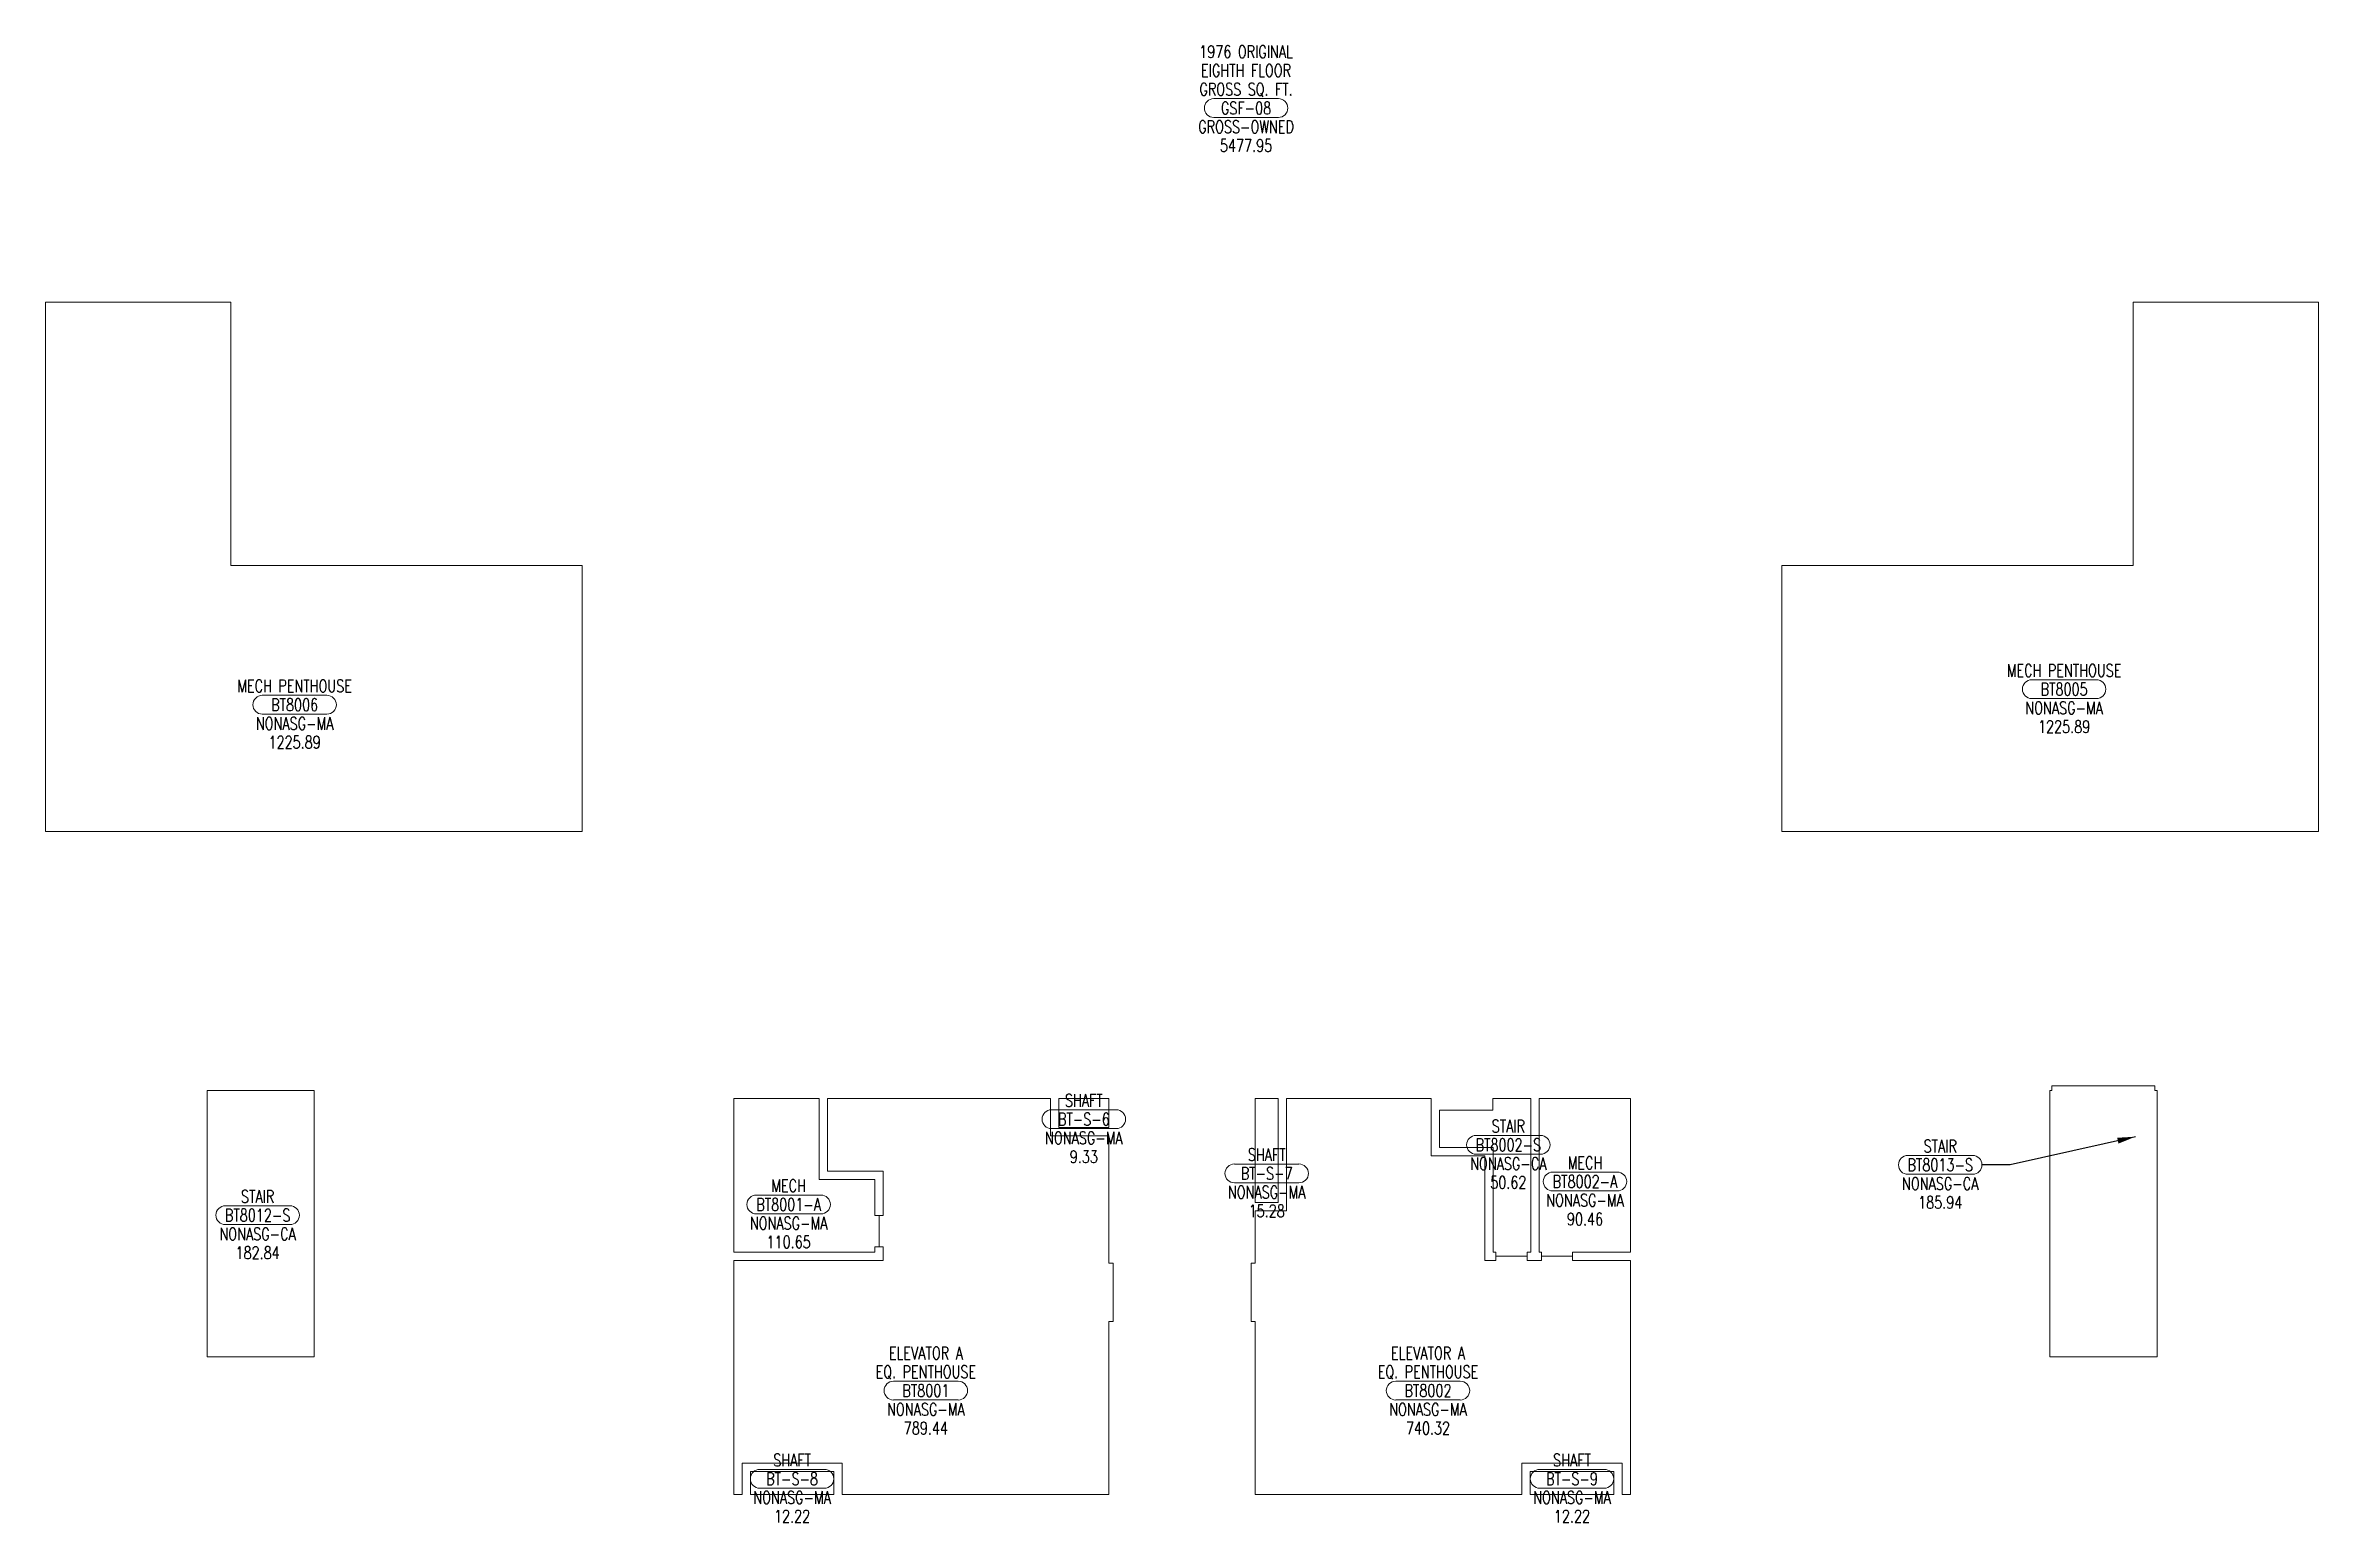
# Model space of a CAD drawing. Header units: inches. Extents: x 3926 to 6107, y 18399 to 19817.
import ezdxf
from ezdxf.enums import TextEntityAlignment as Align

# ---------------------------------------------------------------- set-up
doc = ezdxf.new("R2010")
doc.units = ezdxf.units.IN
doc.header["$LTSCALE"] = 48
doc.header["$MEASUREMENT"] = 0
doc.layers.get('0').update_dxf_attribs({"lineweight": 9})
for name, color, linetype, lineweight in [('AREA', 3, 'Continuous', 9), ('AREA2', 1, 'Continuous', 9), ('COSTC', 7, 'Continuous', 9), ('PLINE2', 5, 'Continuous', 9), ('ROOMNA', 7, 'Continuous', 9), ('ROOMNO', 7, 'Continuous', 9), ('ROOMOV', 7, 'Continuous', 9)]:
    doc.layers.add(name, color=color, linetype=linetype, lineweight=lineweight)
doc.styles.get("Standard").update_dxf_attribs({"font": 'simplex.shx', "width": 0.75})
doc.dimstyles.get("Standard").update_dxf_attribs({"dimtxt": 0.18, "dimasz": 0.18, "dimexe": 0.18, "dimexo": 0.0625, "dimgap": 0.09, "dimtad": 0, "dimtih": 1, "dimtoh": 1, "dimdec": 4, "dimzin": 0, "dimdsep": 46, "dimtxsty": 'Standard', "dimcen": 0.09, "dimadec": 0, "dimazin": 0, "dimtfac": 1, "dimtdec": 4, "dimtofl": 0, "dimtmove": 0, "dimatfit": 3, "dimfxl": 1, "dimtolj": 1, "dimtzin": 0, "dimarcsym": 0})

# ---------------------------------------------------------------- blocks, each defined once
blk = doc.blocks.new('ROOM')
at = {"layer": 'ROOMOV'}
for p, q in [((-31, 9), (31, 9)), ((31, -9), (-31, -9))]:
    blk.add_line(p, q, dxfattribs=at)
for centre, start, end in [((-31, 0), 90, 270), ((31, 0), 270, 90)]:
    blk.add_arc(centre, 9.04, start, end, dxfattribs=at)
at = {"color": 0, "width": 0.75, "flags": 1}
for tag, p in [('FLFIN', (-60, -36)), ('ICRA', (60, -36)), ('FLCOND', (-60, -60)), ('FLTYPE', (-60, -48)), ('USER1', (60, -48)), ('USER2', (60, -60)), ('WLTYPE', (-60, -84)), ('WLFIN', (-60, -72)), ('BLDG', (-24, -84)), ('SITE', (-24, -72)), ('UCODE', (24, -72)), ('UDESC', (24, -84)), ('USER3', (60, -72)), ('USER4', (60, -84)), ('WLCOND', (-60, -96)), ('CLFIN', (-60, -108)), ('COSTCD', (-24, -108)), ('FLR', (-24, -96)), ('FCODE', (24, -96)), ('FDESC', (24, -108)), ('USER5', (60, -96)), ('USER6', (60, -108)), ('CLCOND', (-60, -132)), ('CLTYPE', (-60, -120)), ('DEPTD', (-24, -120)), ('RDES', (-24, -132)), ('CONTACT', (24, -132)), ('DIVISION', (24, -120)), ('USER7', (60, -120)), ('USER8', (60, -132)), ('CLHT', (-60, -144)), ('CHDATE', (-24, -144)), ('OCCUP', (24, -144)), ('BLOCK', (60, -144)), ('BASE', (-60, -156)), ('CBACK', (-24, -156)), ('PRCONTACT', (24, -156)), ('BLOCK2', (60, -156))]:
    blk.add_attdef(tag, text='', height=6, dxfattribs=at).set_placement(p, align=Align.MIDDLE_CENTER)
at = {"layer": 'AREA', "width": 0.75}
blk.add_attdef('AREA', text='', height=12, dxfattribs=at).set_placement((0, -36), align=Align.MIDDLE_CENTER)
at = {"layer": 'AREA2', "width": 0.75}
blk.add_attdef('AREA2', text='', height=12, dxfattribs=at).set_placement((0, -36), align=Align.MIDDLE_CENTER)
at = {"layer": 'COSTC', "width": 0.75}
blk.add_attdef('COSTC', text='', height=12, dxfattribs=at).set_placement((0, -18), align=Align.MIDDLE_CENTER)
at = {"layer": 'ROOMNA', "width": 0.75}
for tag, p in [('RMNAA', (0, 54)), ('RMNAB', (0, 36)), ('RMNAC', (0, 18))]:
    blk.add_attdef(tag, text='', height=12, dxfattribs=at).set_placement(p, align=Align.MIDDLE_CENTER)
at = {"layer": 'ROOMNO', "width": 0.75}
blk.add_attdef('RMNU', text='', height=12, dxfattribs=at).set_placement((0, 0), align=Align.MIDDLE_CENTER)

msp = doc.modelspace()

# ---------------------------------------------------------------- linework, layer by layer
at = {"layer": 'PLINE2', "color": 6}
for points in [[(4441, 19317.7), (4104, 19317.7), (4104, 19570.2), (3926, 19570.2), (3926, 19062.2), (4135.5, 19062.2), (4310.5, 19062.2), (4441, 19062.2)], [(6107.5, 19570.2), (5929.5, 19570.2), (5929.5, 19317.7), (5592.5, 19317.7), (5592.5, 19062.2), (5858, 19062.2), (6039.7, 19062.2), (6107.5, 19062.2)], [(4184, 18813.8), (4081, 18813.8), (4081, 18558.2), (4184, 18558.2)], [(4722, 18728.3), (4668.5, 18728.3), (4668.5, 18806.3), (4586.5, 18806.3), (4586.5, 18658.8), (4722, 18658.8), (4722, 18663.8), (4726, 18663.8), (4726, 18693.8), (4722, 18693.8)], [(4946.5, 18592.3), (4950.5, 18592.3), (4950.5, 18646.3), (4950.5, 18648.3), (4946.5, 18648.3), (4946.5, 18770.3), (4890.5, 18770.3), (4890.5, 18806.3), (4676.5, 18806.3), (4676.5, 18736.3), (4730, 18736.3), (4730, 18693.8), (4726, 18693.8), (4726, 18663.8), (4730, 18663.8), (4730, 18650.8), (4586.5, 18650.8), (4586.5, 18426.3), (4594.5, 18426.3), (4594.5, 18456.3), (4690.5, 18456.3), (4690.5, 18426.3), (4946.5, 18426.3)], [(4946.5, 18806.3), (4898.5, 18806.3), (4898.5, 18778.3), (4946.5, 18778.3)], [(5447, 18650.8), (5391.6, 18650.8), (5391.6, 18654.8), (5361.6, 18654.8), (5361.6, 18650.8), (5348, 18650.8), (5348, 18654.8), (5318, 18654.8), (5318, 18650.8), (5307.5, 18650.8), (5307.5, 18751.1), (5256, 18751.1), (5256, 18806.3), (5117, 18806.3), (5117, 18698.3), (5087, 18698.3), (5087, 18648.3), (5083, 18648.3), (5083, 18644.3), (5083, 18592.3), (5087, 18592.3), (5087, 18426.3), (5343, 18426.3), (5343, 18456.3), (5439, 18456.3), (5439, 18426.3), (5447, 18426.3)], [(5109, 18806.3), (5087, 18806.3), (5087, 18706.3), (5109, 18706.3)], [(5351.5, 18806.3), (5315, 18806.3), (5315, 18795.1), (5264, 18795.1), (5264, 18759.1), (5315.5, 18759.1), (5315.5, 18658.8), (5318, 18658.8), (5318, 18654.8), (5348, 18654.8), (5348, 18658.8), (5351.5, 18658.8)], [(5447, 18806.3), (5359.5, 18806.3), (5359.5, 18658.8), (5361.6, 18658.8), (5361.6, 18654.8), (5391.6, 18654.8), (5391.6, 18658.8), (5447, 18658.8)], [(5952.5, 18813.8), (5950.5, 18813.8), (5950.5, 18818.3), (5851.5, 18818.3), (5851.5, 18813.8), (5849.5, 18813.8), (5849.5, 18558.2), (5952.5, 18558.2)], [(4682.5, 18448.3), (4602.5, 18448.3), (4602.5, 18426.3), (4682.5, 18426.3)], [(5431, 18448.3), (5351, 18448.3), (5351, 18426.3), (5431, 18426.3)]]:
    msp.add_lwpolyline(points, close=True, dxfattribs=at)

# ---------------------------------------------------------------- block references
at = {"layer": 'ROOMNO'}
ref = msp.add_blockref('ROOM', (5078.2, 19756.5), dxfattribs=at)
ref.add_attrib('RMNU', 'GSF-08', dxfattribs={"height": 12, "width": 0.75}).set_placement((5078.2, 19756.5), align=Align.MIDDLE_CENTER)
ref.add_attrib('RMNAA', '1976 ORIGINAL', dxfattribs={"layer": 'ROOMNA', "height": 12, "width": 0.75}).set_placement((5078.2, 19810.5), align=Align.MIDDLE_CENTER)
ref.add_attrib('RMNAB', 'EIGHTH FLOOR', dxfattribs={"layer": 'ROOMNA', "height": 12, "width": 0.75}).set_placement((5078.2, 19792.5), align=Align.MIDDLE_CENTER)
ref.add_attrib('RMNAC', 'GROSS SQ. FT.', dxfattribs={"layer": 'ROOMNA', "height": 12, "width": 0.75}).set_placement((5078.2, 19774.5), align=Align.MIDDLE_CENTER)
ref.add_attrib('COSTC', 'GROSS-OWNED', dxfattribs={"layer": 'COSTC', "height": 12, "width": 0.75}).set_placement((5078.2, 19738.5), align=Align.MIDDLE_CENTER)
ref.add_attrib('AREA', '5477.95', dxfattribs={"layer": 'AREA', "height": 12, "width": 0.75}).set_placement((5078.2, 19720.5), align=Align.MIDDLE_CENTER)
at = {"layer": 'ROOMNO', "color": 2}
ref = msp.add_blockref('ROOM', (5863.3, 19198.9), dxfattribs=at)
ref.add_attrib('RMNU', 'BT8005', dxfattribs={"height": 12, "width": 0.75}).set_placement((5863.3, 19198.9), align=Align.MIDDLE_CENTER)
ref.add_attrib('RMNAC', 'MECH PENTHOUSE', dxfattribs={"layer": 'ROOMNA', "height": 12, "width": 0.75}).set_placement((5863.3, 19216.9), align=Align.MIDDLE_CENTER)
ref.add_attrib('COSTC', 'NONASG-MA', dxfattribs={"layer": 'COSTC', "height": 12, "width": 0.75}).set_placement((5863.3, 19180.9), align=Align.MIDDLE_CENTER)
ref.add_attrib('AREA2', '1225.89', dxfattribs={"layer": 'AREA2', "height": 12, "width": 0.75}).set_placement((5863.3, 19162.9), align=Align.MIDDLE_CENTER)
ref = msp.add_blockref('ROOM', (4165.1, 19184), dxfattribs=at)
ref.add_attrib('RMNU', 'BT8006', dxfattribs={"height": 12, "width": 0.75}).set_placement((4165.1, 19184), align=Align.MIDDLE_CENTER)
ref.add_attrib('RMNAC', 'MECH PENTHOUSE', dxfattribs={"layer": 'ROOMNA', "height": 12, "width": 0.75}).set_placement((4165.1, 19202), align=Align.MIDDLE_CENTER)
ref.add_attrib('COSTC', 'NONASG-MA', dxfattribs={"layer": 'COSTC', "height": 12, "width": 0.75}).set_placement((4165.1, 19166), align=Align.MIDDLE_CENTER)
ref.add_attrib('AREA2', '1225.89', dxfattribs={"layer": 'AREA2', "height": 12, "width": 0.75}).set_placement((4165.1, 19148), align=Align.MIDDLE_CENTER)
ref = msp.add_blockref('ROOM', (4922.5, 18786.3), dxfattribs=at)
ref.add_attrib('RMNU', 'BT-S-6', dxfattribs={"height": 12, "width": 0.75}).set_placement((4922.5, 18786.3), align=Align.MIDDLE_CENTER)
ref.add_attrib('RMNAC', 'SHAFT', dxfattribs={"layer": 'ROOMNA', "height": 12, "width": 0.75}).set_placement((4922.5, 18804.3), align=Align.MIDDLE_CENTER)
ref.add_attrib('COSTC', 'NONASG-MA', dxfattribs={"layer": 'COSTC', "height": 12, "width": 0.75}).set_placement((4922.5, 18768.3), align=Align.MIDDLE_CENTER)
ref.add_attrib('AREA2', '9.33', dxfattribs={"layer": 'AREA2', "height": 12, "width": 0.75}).set_placement((4922.5, 18750.3), align=Align.MIDDLE_CENTER)
ref = msp.add_blockref('ROOM', (5329.9, 18761.7), dxfattribs=at)
ref.add_attrib('RMNU', 'BT8002-S', dxfattribs={"height": 12, "width": 0.75}).set_placement((5329.9, 18761.7), align=Align.MIDDLE_CENTER)
ref.add_attrib('RMNAC', 'STAIR', dxfattribs={"layer": 'ROOMNA', "height": 12, "width": 0.75}).set_placement((5329.9, 18779.7), align=Align.MIDDLE_CENTER)
ref.add_attrib('COSTC', 'NONASG-CA', dxfattribs={"layer": 'COSTC', "height": 12, "width": 0.75}).set_placement((5329.9, 18743.7), align=Align.MIDDLE_CENTER)
ref.add_attrib('AREA2', '50.62', dxfattribs={"layer": 'AREA2', "height": 12, "width": 0.75}).set_placement((5329.9, 18725.7), align=Align.MIDDLE_CENTER)
ref = msp.add_blockref('ROOM', (5744.4, 18742.5), dxfattribs=at)
ref.add_attrib('RMNU', 'BT8013-S', dxfattribs={"height": 12, "width": 0.75}).set_placement((5744.4, 18742.5), align=Align.MIDDLE_CENTER)
ref.add_attrib('RMNAC', 'STAIR', dxfattribs={"layer": 'ROOMNA', "height": 12, "width": 0.75}).set_placement((5744.4, 18760.5), align=Align.MIDDLE_CENTER)
ref.add_attrib('COSTC', 'NONASG-CA', dxfattribs={"layer": 'COSTC', "height": 12, "width": 0.75}).set_placement((5744.4, 18724.5), align=Align.MIDDLE_CENTER)
ref.add_attrib('AREA2', '185.94', dxfattribs={"layer": 'AREA2', "height": 12, "width": 0.75}).set_placement((5744.4, 18706.5), align=Align.MIDDLE_CENTER)
ref = msp.add_blockref('ROOM', (5098, 18734.3), dxfattribs=at)
ref.add_attrib('RMNU', 'BT-S-7', dxfattribs={"height": 12, "width": 0.75}).set_placement((5098, 18734.3), align=Align.MIDDLE_CENTER)
ref.add_attrib('RMNAC', 'SHAFT', dxfattribs={"layer": 'ROOMNA', "height": 12, "width": 0.75}).set_placement((5098, 18752.3), align=Align.MIDDLE_CENTER)
ref.add_attrib('COSTC', 'NONASG-MA', dxfattribs={"layer": 'COSTC', "height": 12, "width": 0.75}).set_placement((5098, 18716.3), align=Align.MIDDLE_CENTER)
ref.add_attrib('AREA2', '15.28', dxfattribs={"layer": 'AREA2', "height": 12, "width": 0.75}).set_placement((5098, 18698.3), align=Align.MIDDLE_CENTER)
ref = msp.add_blockref('ROOM', (5403.5, 18726.5), dxfattribs=at)
ref.add_attrib('RMNU', 'BT8002-A', dxfattribs={"height": 12, "width": 0.75}).set_placement((5403.5, 18726.5), align=Align.MIDDLE_CENTER)
ref.add_attrib('RMNAC', 'MECH', dxfattribs={"layer": 'ROOMNA', "height": 12, "width": 0.75}).set_placement((5403.5, 18744.5), align=Align.MIDDLE_CENTER)
ref.add_attrib('COSTC', 'NONASG-MA', dxfattribs={"layer": 'COSTC', "height": 12, "width": 0.75}).set_placement((5403.5, 18708.5), align=Align.MIDDLE_CENTER)
ref.add_attrib('AREA2', '90.46', dxfattribs={"layer": 'AREA2', "height": 12, "width": 0.75}).set_placement((5403.5, 18690.5), align=Align.MIDDLE_CENTER)
ref = msp.add_blockref('ROOM', (4129.6, 18694.2), dxfattribs=at)
ref.add_attrib('RMNU', 'BT8012-S', dxfattribs={"height": 12, "width": 0.75}).set_placement((4129.6, 18694.2), align=Align.MIDDLE_CENTER)
ref.add_attrib('RMNAC', 'STAIR', dxfattribs={"layer": 'ROOMNA', "height": 12, "width": 0.75}).set_placement((4129.6, 18712.2), align=Align.MIDDLE_CENTER)
ref.add_attrib('COSTC', 'NONASG-CA', dxfattribs={"layer": 'COSTC', "height": 12, "width": 0.75}).set_placement((4129.6, 18676.2), align=Align.MIDDLE_CENTER)
ref.add_attrib('AREA2', '182.84', dxfattribs={"layer": 'AREA2', "height": 12, "width": 0.75}).set_placement((4129.6, 18658.2), align=Align.MIDDLE_CENTER)
ref = msp.add_blockref('ROOM', (4639.2, 18704.5), dxfattribs=at)
ref.add_attrib('RMNU', 'BT8001-A', dxfattribs={"height": 12, "width": 0.75}).set_placement((4639.2, 18704.5), align=Align.MIDDLE_CENTER)
ref.add_attrib('RMNAC', 'MECH', dxfattribs={"layer": 'ROOMNA', "height": 12, "width": 0.75}).set_placement((4639.2, 18722.5), align=Align.MIDDLE_CENTER)
ref.add_attrib('COSTC', 'NONASG-MA', dxfattribs={"layer": 'COSTC', "height": 12, "width": 0.75}).set_placement((4639.2, 18686.5), align=Align.MIDDLE_CENTER)
ref.add_attrib('AREA2', '110.65', dxfattribs={"layer": 'AREA2', "height": 12, "width": 0.75}).set_placement((4639.2, 18668.5), align=Align.MIDDLE_CENTER)
ref = msp.add_blockref('ROOM', (4770.9, 18525.9), dxfattribs=at)
ref.add_attrib('RMNU', 'BT8001', dxfattribs={"height": 12, "width": 0.75}).set_placement((4770.9, 18525.9), align=Align.MIDDLE_CENTER)
ref.add_attrib('RMNAB', 'ELEVATOR A', dxfattribs={"layer": 'ROOMNA', "height": 12, "width": 0.75}).set_placement((4770.9, 18561.9), align=Align.MIDDLE_CENTER)
ref.add_attrib('RMNAC', 'EQ. PENTHOUSE', dxfattribs={"layer": 'ROOMNA', "height": 12, "width": 0.75}).set_placement((4770.9, 18543.9), align=Align.MIDDLE_CENTER)
ref.add_attrib('COSTC', 'NONASG-MA', dxfattribs={"layer": 'COSTC', "height": 12, "width": 0.75}).set_placement((4770.9, 18507.9), align=Align.MIDDLE_CENTER)
ref.add_attrib('AREA2', '789.44', dxfattribs={"layer": 'AREA2', "height": 12, "width": 0.75}).set_placement((4770.9, 18489.9), align=Align.MIDDLE_CENTER)
ref = msp.add_blockref('ROOM', (5252.8, 18525.9), dxfattribs=at)
ref.add_attrib('RMNU', 'BT8002', dxfattribs={"height": 12, "width": 0.75}).set_placement((5252.8, 18525.9), align=Align.MIDDLE_CENTER)
ref.add_attrib('RMNAB', 'ELEVATOR A', dxfattribs={"layer": 'ROOMNA', "height": 12, "width": 0.75}).set_placement((5252.8, 18561.9), align=Align.MIDDLE_CENTER)
ref.add_attrib('RMNAC', 'EQ. PENTHOUSE', dxfattribs={"layer": 'ROOMNA', "height": 12, "width": 0.75}).set_placement((5252.8, 18543.9), align=Align.MIDDLE_CENTER)
ref.add_attrib('COSTC', 'NONASG-MA', dxfattribs={"layer": 'COSTC', "height": 12, "width": 0.75}).set_placement((5252.8, 18507.9), align=Align.MIDDLE_CENTER)
ref.add_attrib('AREA2', '740.32', dxfattribs={"layer": 'AREA2', "height": 12, "width": 0.75}).set_placement((5252.8, 18489.9), align=Align.MIDDLE_CENTER)
ref = msp.add_blockref('ROOM', (4642.5, 18441.3), dxfattribs=at)
ref.add_attrib('RMNU', 'BT-S-8', dxfattribs={"height": 12, "width": 0.75}).set_placement((4642.5, 18441.3), align=Align.MIDDLE_CENTER)
ref.add_attrib('RMNAC', 'SHAFT', dxfattribs={"layer": 'ROOMNA', "height": 12, "width": 0.75}).set_placement((4642.5, 18459.3), align=Align.MIDDLE_CENTER)
ref.add_attrib('COSTC', 'NONASG-MA', dxfattribs={"layer": 'COSTC', "height": 12, "width": 0.75}).set_placement((4642.5, 18423.3), align=Align.MIDDLE_CENTER)
ref.add_attrib('AREA2', '12.22', dxfattribs={"layer": 'AREA2', "height": 12, "width": 0.75}).set_placement((4642.5, 18405.3), align=Align.MIDDLE_CENTER)
ref = msp.add_blockref('ROOM', (5391, 18441.3), dxfattribs=at)
ref.add_attrib('RMNU', 'BT-S-9', dxfattribs={"height": 12, "width": 0.75}).set_placement((5391, 18441.3), align=Align.MIDDLE_CENTER)
ref.add_attrib('RMNAC', 'SHAFT', dxfattribs={"layer": 'ROOMNA', "height": 12, "width": 0.75}).set_placement((5391, 18459.3), align=Align.MIDDLE_CENTER)
ref.add_attrib('COSTC', 'NONASG-MA', dxfattribs={"layer": 'COSTC', "height": 12, "width": 0.75}).set_placement((5391, 18423.3), align=Align.MIDDLE_CENTER)
ref.add_attrib('AREA2', '12.22', dxfattribs={"layer": 'AREA2', "height": 12, "width": 0.75}).set_placement((5391, 18405.3), align=Align.MIDDLE_CENTER)

# ---------------------------------------------------------------- leaders
at = {"layer": 'ROOMNO'}
msp.add_leader([(5931.7, 18769.5), (5811.6, 18742.5), (5784.5, 18742.5)], dimstyle='Standard', override={"dimscale": 96, "dimgap": 0.09, "dimtad": 0}, dxfattribs=at)

doc.saveas('drawing.dxf')
